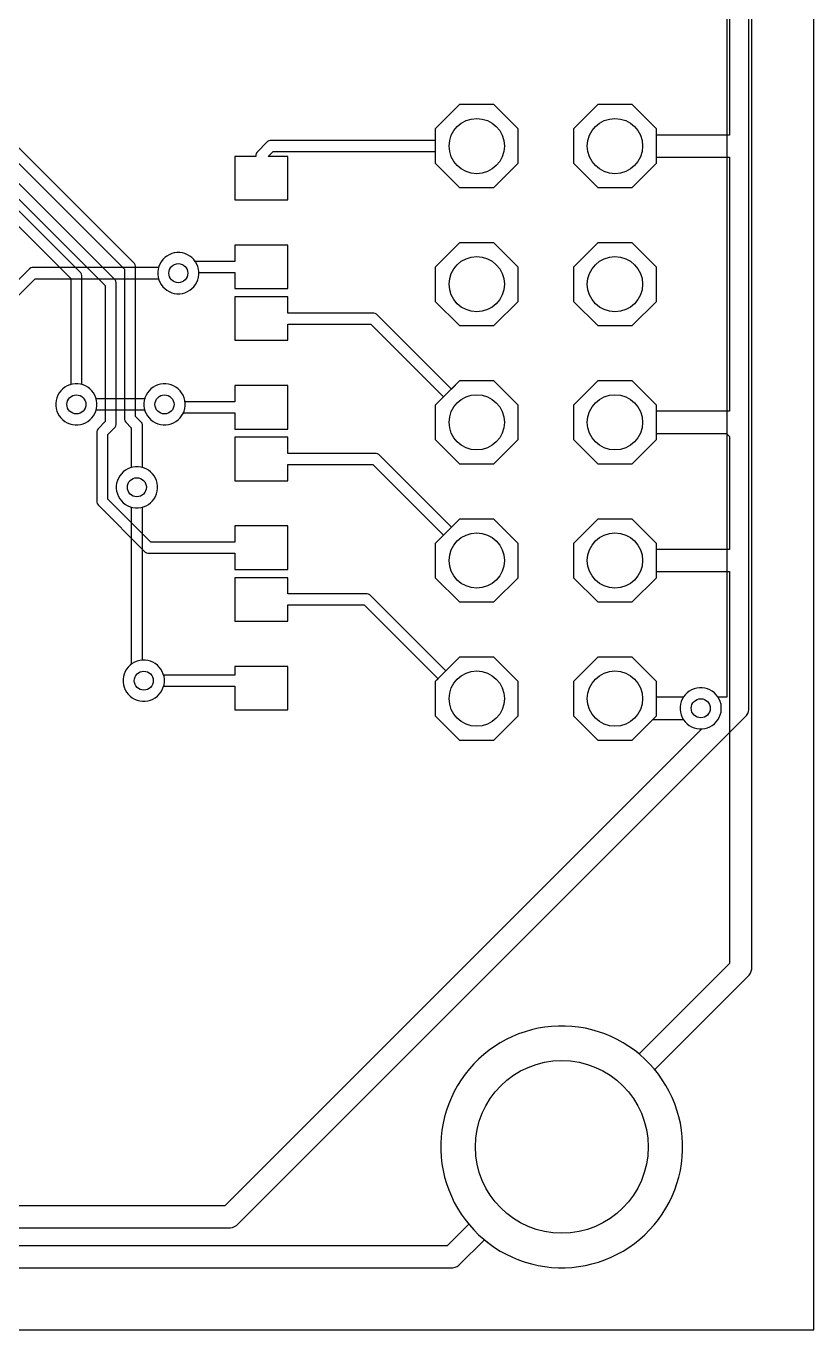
# Model space of a CAD drawing. Header units: millimetres. Extents: x 1.3 to 49.5, y 14 to 62.2.
# Drawn here: x 35.05 to 49.53, y 13.97 to 37.94 of the extents above; entities that cross this region are included whole.
import ezdxf

# ---------------------------------------------------------------- set-up
doc = ezdxf.new("R2010")
doc.units = ezdxf.units.MM

msp = doc.modelspace()

# ---------------------------------------------------------------- linework, layer by layer
at = {"layer": '16_copper'}
for points in [[(29.529, 15.847), (38.803, 15.847), (38.842, 15.855), (38.879, 15.87), (38.913, 15.892), (48.291, 25.27), (48.313, 25.304), (48.328, 25.341), (48.336, 25.38), (48.336, 50.343)], [(47.93, 42.799), (47.93, 25.603), (47.769, 25.603), (47.765, 25.611), (47.735, 25.65), (47.7, 25.685), (47.661, 25.715), (47.618, 25.74), (47.572, 25.759), (47.524, 25.772), (47.475, 25.778), (47.425, 25.778), (47.376, 25.772), (47.328, 25.759), (47.282, 25.74), (47.239, 25.715), (47.2, 25.685), (47.165, 25.65), (47.135, 25.611), (47.11, 25.568), (47.091, 25.522), (47.078, 25.474), (47.072, 25.425), (47.072, 25.375), (47.078, 25.326), (47.091, 25.278), (47.11, 25.232), (47.135, 25.189), (47.165, 25.15), (47.2, 25.115), (47.239, 25.085), (47.282, 25.06), (47.328, 25.041), (47.376, 25.028), (47.425, 25.022), (47.467, 25.022), (38.699, 16.253), (29.529, 16.253)], [(33.334, 31.418), (35.216, 33.299), (37.482, 33.299), (37.487, 33.279), (37.506, 33.233), (37.531, 33.19), (37.561, 33.151), (37.596, 33.116), (37.635, 33.086), (37.678, 33.061), (37.724, 33.042), (37.772, 33.029), (37.821, 33.023), (37.871, 33.023), (37.92, 33.029), (37.968, 33.042), (38.014, 33.061), (38.057, 33.086), (38.096, 33.116), (38.131, 33.151), (38.161, 33.19), (38.186, 33.233), (38.205, 33.279), (38.218, 33.327), (38.224, 33.376), (38.224, 33.426), (38.218, 33.475), (38.205, 33.523), (38.186, 33.569), (38.161, 33.612), (38.131, 33.651), (38.096, 33.686), (38.057, 33.716), (38.014, 33.741), (37.968, 33.76), (37.92, 33.773), (37.871, 33.779), (37.821, 33.779), (37.772, 33.773), (37.724, 33.76), (37.678, 33.741), (37.635, 33.716), (37.596, 33.686), (37.561, 33.651), (37.531, 33.612), (37.506, 33.569), (37.487, 33.523), (37.482, 33.503), (35.161, 33.503), (35.135, 33.496), (35.112, 33.482), (33.23, 31.6)]]:
    msp.add_lwpolyline(points, dxfattribs=at)
for points in [[(44.094, 35.422), (44.094, 36.053), (43.648, 36.5), (43.017, 36.5), (42.57, 36.053), (42.57, 35.422), (43.017, 34.976), (43.648, 34.976)], [(46.634, 35.422), (46.634, 36.053), (46.188, 36.5), (45.557, 36.5), (45.11, 36.053), (45.11, 35.422), (45.557, 34.976), (46.188, 34.976)], [(44.094, 32.882), (44.094, 33.513), (43.648, 33.96), (43.017, 33.96), (42.57, 33.513), (42.57, 32.882), (43.017, 32.436), (43.648, 32.436)], [(46.634, 32.882), (46.634, 33.513), (46.188, 33.96), (45.557, 33.96), (45.11, 33.513), (45.11, 32.882), (45.557, 32.436), (46.188, 32.436)], [(44.094, 30.342), (44.094, 30.973), (43.648, 31.42), (43.017, 31.42), (42.57, 30.973), (42.57, 30.342), (43.017, 29.896), (43.648, 29.896)], [(46.634, 30.342), (46.634, 30.973), (46.188, 31.42), (45.557, 31.42), (45.11, 30.973), (45.11, 30.342), (45.557, 29.896), (46.188, 29.896)], [(36.046, 30.616), (36.094, 30.629), (36.14, 30.648), (36.183, 30.673), (36.222, 30.703), (36.257, 30.738), (36.287, 30.777), (36.312, 30.82), (36.331, 30.866), (36.336, 30.886), (37.228, 30.886), (37.233, 30.866), (37.252, 30.82), (37.277, 30.777), (37.307, 30.738), (37.342, 30.703), (37.381, 30.673), (37.424, 30.648), (37.47, 30.629), (37.518, 30.616), (37.567, 30.61), (37.617, 30.61), (37.666, 30.616), (37.714, 30.629), (37.76, 30.648), (37.803, 30.673), (37.842, 30.703), (37.877, 30.738), (37.907, 30.777), (37.932, 30.82), (37.951, 30.866), (37.964, 30.914), (37.97, 30.963), (37.97, 31.013), (37.964, 31.062), (37.951, 31.11), (37.932, 31.156), (37.907, 31.199), (37.877, 31.238), (37.842, 31.273), (37.803, 31.303), (37.76, 31.328), (37.714, 31.347), (37.666, 31.36), (37.617, 31.366), (37.567, 31.366), (37.518, 31.36), (37.47, 31.347), (37.424, 31.328), (37.381, 31.303), (37.342, 31.273), (37.307, 31.238), (37.277, 31.199), (37.252, 31.156), (37.233, 31.11), (37.228, 31.09), (36.336, 31.09), (36.331, 31.11), (36.312, 31.156), (36.287, 31.199), (36.257, 31.238), (36.222, 31.273), (36.183, 31.303), (36.14, 31.328), (36.094, 31.347), (36.046, 31.36), (35.997, 31.366), (35.947, 31.366), (35.898, 31.36), (35.85, 31.347), (35.804, 31.328), (35.761, 31.303), (35.722, 31.273), (35.687, 31.238), (35.657, 31.199), (35.632, 31.156), (35.613, 31.11), (35.6, 31.062), (35.594, 31.013), (35.594, 30.963), (35.6, 30.914), (35.613, 30.866), (35.632, 30.82), (35.657, 30.777), (35.687, 30.738), (35.722, 30.703), (35.761, 30.673), (35.804, 30.648), (35.85, 30.629), (35.898, 30.616), (35.947, 30.61), (35.997, 30.61)], [(37.285, 25.536), (37.333, 25.549), (37.379, 25.568), (37.422, 25.593), (37.461, 25.623), (37.496, 25.658), (37.526, 25.697), (37.551, 25.74), (37.57, 25.786), (37.583, 25.834), (37.589, 25.883), (37.589, 25.933), (37.583, 25.982), (37.57, 26.03), (37.551, 26.076), (37.526, 26.119), (37.496, 26.158), (37.461, 26.193), (37.422, 26.223), (37.379, 26.248), (37.333, 26.267), (37.285, 26.28), (37.236, 26.286), (37.186, 26.286), (37.186, 26.286), (37.186, 29.1), (37.206, 29.105), (37.252, 29.124), (37.295, 29.149), (37.334, 29.179), (37.369, 29.214), (37.399, 29.253), (37.424, 29.296), (37.443, 29.342), (37.456, 29.39), (37.462, 29.439), (37.462, 29.489), (37.456, 29.538), (37.443, 29.586), (37.424, 29.632), (37.399, 29.675), (37.369, 29.714), (37.334, 29.749), (37.295, 29.779), (37.252, 29.804), (37.206, 29.823), (37.158, 29.836), (37.109, 29.842), (37.059, 29.842), (37.01, 29.836), (36.962, 29.823), (36.916, 29.804), (36.873, 29.779), (36.834, 29.749), (36.799, 29.714), (36.769, 29.675), (36.744, 29.632), (36.725, 29.586), (36.712, 29.538), (36.706, 29.489), (36.706, 29.439), (36.712, 29.39), (36.725, 29.342), (36.744, 29.296), (36.769, 29.253), (36.799, 29.214), (36.834, 29.179), (36.873, 29.149), (36.916, 29.124), (36.962, 29.105), (36.982, 29.1), (36.982, 26.209), (36.961, 26.193), (36.926, 26.158), (36.896, 26.119), (36.871, 26.076), (36.852, 26.03), (36.839, 25.982), (36.833, 25.933), (36.833, 25.883), (36.839, 25.834), (36.852, 25.786), (36.871, 25.74), (36.896, 25.697), (36.926, 25.658), (36.961, 25.623), (37, 25.593), (37.043, 25.568), (37.089, 25.549), (37.137, 25.536), (37.186, 25.53), (37.236, 25.53)], [(44.094, 27.802), (44.094, 28.433), (43.648, 28.88), (43.017, 28.88), (42.57, 28.433), (42.57, 27.802), (43.017, 27.356), (43.648, 27.356)], [(46.634, 27.802), (46.634, 28.433), (46.188, 28.88), (45.557, 28.88), (45.11, 28.433), (45.11, 27.802), (45.557, 27.356), (46.188, 27.356)], [(44.094, 25.262), (44.094, 25.893), (43.648, 26.34), (43.017, 26.34), (42.57, 25.893), (42.57, 25.262), (43.017, 24.816), (43.648, 24.816)], [(46.634, 25.262), (46.634, 25.893), (46.188, 26.34), (45.557, 26.34), (45.11, 25.893), (45.11, 25.262), (45.557, 24.816), (46.188, 24.816)], [(45.081, 15.12), (45.205, 15.134), (45.328, 15.155), (45.45, 15.183), (45.57, 15.217), (45.687, 15.258), (45.803, 15.306), (45.915, 15.36), (46.024, 15.42), (46.13, 15.487), (46.231, 15.559), (46.329, 15.637), (46.422, 15.72), (46.51, 15.808), (46.593, 15.901), (46.671, 15.999), (46.743, 16.1), (46.81, 16.206), (46.87, 16.315), (46.924, 16.427), (46.972, 16.543), (47.013, 16.66), (47.047, 16.78), (47.075, 16.902), (47.096, 17.025), (47.11, 17.149), (47.117, 17.273), (47.117, 17.398), (47.11, 17.522), (47.096, 17.646), (47.075, 17.769), (47.047, 17.891), (47.013, 18.011), (46.972, 18.128), (46.924, 18.244), (46.87, 18.356), (46.81, 18.465), (46.743, 18.571), (46.671, 18.672), (46.593, 18.77), (46.51, 18.863), (46.422, 18.951), (46.329, 19.034), (46.231, 19.112), (46.13, 19.184), (46.024, 19.251), (45.915, 19.311), (45.803, 19.365), (45.687, 19.413), (45.57, 19.454), (45.45, 19.488), (45.328, 19.516), (45.205, 19.537), (45.081, 19.551), (44.957, 19.558), (44.832, 19.558), (44.708, 19.551), (44.584, 19.537), (44.461, 19.516), (44.339, 19.488), (44.219, 19.454), (44.102, 19.413), (43.986, 19.365), (43.874, 19.311), (43.765, 19.251), (43.659, 19.184), (43.558, 19.112), (43.46, 19.034), (43.367, 18.951), (43.279, 18.863), (43.196, 18.77), (43.118, 18.672), (43.046, 18.571), (42.979, 18.465), (42.919, 18.356), (42.865, 18.244), (42.817, 18.128), (42.776, 18.011), (42.742, 17.891), (42.714, 17.769), (42.693, 17.646), (42.679, 17.522), (42.672, 17.398), (42.672, 17.273), (42.679, 17.149), (42.693, 17.025), (42.714, 16.902), (42.742, 16.78), (42.776, 16.66), (42.817, 16.543), (42.865, 16.427), (42.919, 16.315), (42.979, 16.206), (43.046, 16.1), (43.118, 15.999), (43.196, 15.901), (43.279, 15.808), (43.367, 15.72), (43.46, 15.637), (43.558, 15.559), (43.659, 15.487), (43.765, 15.42), (43.874, 15.36), (43.986, 15.306), (44.102, 15.258), (44.219, 15.217), (44.339, 15.183), (44.461, 15.155), (44.584, 15.134), (44.708, 15.12), (44.832, 15.113), (44.957, 15.113)]]:
    msp.add_lwpolyline(points, close=True, dxfattribs=at)
at = {"layer": '1_copper'}
for points in [[(7.826, 15.113), (42.895, 15.113), (42.934, 15.121), (42.971, 15.136), (43.005, 15.158), (43.473, 15.627), (43.558, 15.559), (43.659, 15.487), (43.765, 15.42), (43.874, 15.36), (43.986, 15.306), (44.102, 15.258), (44.219, 15.217), (44.339, 15.183), (44.461, 15.155), (44.584, 15.134), (44.708, 15.12), (44.832, 15.113), (44.957, 15.113), (45.081, 15.12), (45.205, 15.134), (45.328, 15.155), (45.45, 15.183), (45.57, 15.217), (45.687, 15.258), (45.803, 15.306), (45.915, 15.36), (46.024, 15.42), (46.13, 15.487), (46.231, 15.559), (46.329, 15.637), (46.422, 15.72), (46.51, 15.808), (46.593, 15.901), (46.671, 15.999), (46.743, 16.1), (46.81, 16.206), (46.87, 16.315), (46.924, 16.427), (46.972, 16.543), (47.013, 16.66), (47.047, 16.78), (47.075, 16.902), (47.096, 17.025), (47.11, 17.149), (47.117, 17.273), (47.117, 17.398), (47.11, 17.522), (47.096, 17.646), (47.075, 17.769), (47.047, 17.891), (47.013, 18.011), (46.972, 18.128), (46.924, 18.244), (46.87, 18.356), (46.81, 18.465), (46.743, 18.571), (46.671, 18.672), (46.603, 18.757), (48.342, 20.495), (48.364, 20.529), (48.379, 20.566), (48.387, 20.605), (48.387, 57.424)], [(47.981, 50.47), (47.981, 35.941), (46.634, 35.941), (46.634, 36.053), (46.188, 36.5), (45.557, 36.5), (45.11, 36.053), (45.11, 35.422), (45.557, 34.976), (46.188, 34.976), (46.634, 35.422), (46.634, 35.535), (47.981, 35.535), (47.981, 30.861), (46.634, 30.861), (46.634, 30.973), (46.188, 31.42), (45.557, 31.42), (45.11, 30.973), (45.11, 30.342), (45.557, 29.896), (46.188, 29.896), (46.634, 30.342), (46.634, 30.455), (47.922, 30.455), (47.981, 30.396), (47.981, 28.321), (46.634, 28.321), (46.634, 28.433), (46.188, 28.88), (45.557, 28.88), (45.11, 28.433), (45.11, 27.802), (45.557, 27.356), (46.188, 27.356), (46.634, 27.802), (46.634, 27.915), (47.981, 27.915), (47.981, 20.709), (46.316, 19.044), (46.231, 19.112), (46.13, 19.184), (46.024, 19.251), (45.915, 19.311), (45.803, 19.365), (45.687, 19.413), (45.57, 19.454), (45.45, 19.488), (45.328, 19.516), (45.205, 19.537), (45.081, 19.551), (44.957, 19.558), (44.832, 19.558), (44.708, 19.551), (44.584, 19.537), (44.461, 19.516), (44.339, 19.488), (44.219, 19.454), (44.102, 19.413), (43.986, 19.365), (43.874, 19.311), (43.765, 19.251), (43.659, 19.184), (43.558, 19.112), (43.46, 19.034), (43.367, 18.951), (43.279, 18.863), (43.196, 18.77), (43.118, 18.672), (43.046, 18.571), (42.979, 18.465), (42.919, 18.356), (42.865, 18.244), (42.817, 18.128), (42.776, 18.011), (42.742, 17.891), (42.714, 17.769), (42.693, 17.646), (42.679, 17.522), (42.672, 17.398), (42.672, 17.273), (42.679, 17.149), (42.693, 17.025), (42.714, 16.902), (42.742, 16.78), (42.776, 16.66), (42.817, 16.543), (42.865, 16.427), (42.919, 16.315), (42.979, 16.206), (43.046, 16.1), (43.118, 15.999), (43.186, 15.914), (42.791, 15.519), (21.793, 15.519)], [(28.378, 41.953), (36.858, 33.473), (36.858, 30.713), (36.865, 30.687), (36.879, 30.664), (36.982, 30.56), (36.982, 29.828), (36.962, 29.823), (36.916, 29.804), (36.873, 29.779), (36.834, 29.749), (36.799, 29.714), (36.769, 29.675), (36.744, 29.632), (36.725, 29.586), (36.712, 29.538), (36.706, 29.489), (36.706, 29.439), (36.712, 29.39), (36.725, 29.342), (36.744, 29.296), (36.769, 29.253), (36.799, 29.214), (36.834, 29.179), (36.873, 29.149), (36.916, 29.124), (36.962, 29.105), (37.01, 29.092), (37.059, 29.086), (37.109, 29.086), (37.158, 29.092), (37.206, 29.105), (37.252, 29.124), (37.295, 29.149), (37.334, 29.179), (37.369, 29.214), (37.399, 29.253), (37.424, 29.296), (37.443, 29.342), (37.456, 29.39), (37.462, 29.439), (37.462, 29.489), (37.456, 29.538), (37.443, 29.586), (37.424, 29.632), (37.399, 29.675), (37.369, 29.714), (37.334, 29.749), (37.295, 29.779), (37.252, 29.804), (37.206, 29.823), (37.186, 29.828), (37.186, 30.615), (37.179, 30.641), (37.165, 30.664), (37.061, 30.768), (37.061, 33.528), (37.054, 33.554), (37.041, 33.577), (28.561, 42.057)], [(31.831, 37.846), (36.503, 33.175), (36.503, 30.672), (36.37, 30.54), (36.357, 30.517), (36.35, 30.491), (36.35, 29.189), (36.357, 29.163), (36.37, 29.14), (37.238, 28.272), (37.261, 28.259), (37.287, 28.252), (38.883, 28.252), (38.883, 27.954), (39.857, 27.954), (39.857, 28.753), (38.883, 28.753), (38.883, 28.455), (37.343, 28.455), (36.553, 29.244), (36.553, 30.436), (36.686, 30.568), (36.699, 30.591), (36.706, 30.617), (36.706, 33.23), (36.699, 33.256), (36.686, 33.279), (31.936, 38.029)], [(31.684, 37.49), (35.87, 33.304), (35.87, 31.352), (35.85, 31.347), (35.804, 31.328), (35.761, 31.303), (35.722, 31.273), (35.687, 31.238), (35.657, 31.199), (35.632, 31.156), (35.613, 31.11), (35.6, 31.062), (35.594, 31.013), (35.594, 30.963), (35.6, 30.914), (35.613, 30.866), (35.632, 30.82), (35.657, 30.777), (35.687, 30.738), (35.722, 30.703), (35.761, 30.673), (35.804, 30.648), (35.85, 30.629), (35.898, 30.616), (35.947, 30.61), (35.997, 30.61), (36.046, 30.616), (36.094, 30.629), (36.14, 30.648), (36.183, 30.673), (36.222, 30.703), (36.257, 30.738), (36.287, 30.777), (36.312, 30.82), (36.331, 30.866), (36.344, 30.914), (36.35, 30.963), (36.35, 31.013), (36.344, 31.062), (36.331, 31.11), (36.312, 31.156), (36.287, 31.199), (36.257, 31.238), (36.222, 31.273), (36.183, 31.303), (36.14, 31.328), (36.094, 31.347), (36.074, 31.352), (36.074, 33.359), (36.067, 33.385), (36.053, 33.408), (31.788, 37.673)]]:
    msp.add_lwpolyline(points, dxfattribs=at)
for points in [[(39.509, 35.832), (39.485, 35.819), (39.289, 35.622), (39.275, 35.599), (39.268, 35.573), (39.268, 35.546), (38.883, 35.546), (38.883, 34.747), (39.857, 34.747), (39.857, 35.546), (39.5, 35.546), (39.59, 35.636), (42.57, 35.636), (42.57, 35.422), (43.017, 34.976), (43.648, 34.976), (44.094, 35.422), (44.094, 36.053), (43.648, 36.5), (43.017, 36.5), (42.57, 36.053), (42.57, 35.839), (39.534, 35.839)], [(37.92, 33.029), (37.968, 33.042), (38.014, 33.061), (38.057, 33.086), (38.096, 33.116), (38.131, 33.151), (38.161, 33.19), (38.186, 33.233), (38.205, 33.279), (38.218, 33.327), (38.224, 33.376), (38.224, 33.415), (38.883, 33.415), (38.883, 33.117), (39.857, 33.117), (39.857, 33.916), (38.883, 33.916), (38.883, 33.618), (38.156, 33.618), (38.131, 33.651), (38.096, 33.686), (38.057, 33.716), (38.014, 33.741), (37.968, 33.76), (37.92, 33.773), (37.871, 33.779), (37.821, 33.779), (37.772, 33.773), (37.724, 33.76), (37.678, 33.741), (37.635, 33.716), (37.596, 33.686), (37.561, 33.651), (37.531, 33.612), (37.506, 33.569), (37.487, 33.523), (37.474, 33.475), (37.468, 33.426), (37.468, 33.376), (37.474, 33.327), (37.487, 33.279), (37.506, 33.233), (37.531, 33.19), (37.561, 33.151), (37.596, 33.116), (37.635, 33.086), (37.678, 33.061), (37.724, 33.042), (37.772, 33.029), (37.821, 33.023), (37.871, 33.023)], [(44.094, 32.882), (44.094, 33.513), (43.648, 33.96), (43.017, 33.96), (42.57, 33.513), (42.57, 32.882), (43.017, 32.436), (43.648, 32.436)], [(46.634, 32.882), (46.634, 33.513), (46.188, 33.96), (45.557, 33.96), (45.11, 33.513), (45.11, 32.882), (45.557, 32.436), (46.188, 32.436)], [(39.857, 32.965), (38.883, 32.965), (38.883, 32.166), (39.857, 32.166), (39.857, 32.464), (41.383, 32.464), (42.722, 31.125), (42.57, 30.973), (42.57, 30.342), (43.017, 29.896), (43.648, 29.896), (44.094, 30.342), (44.094, 30.973), (43.648, 31.42), (43.017, 31.42), (42.865, 31.268), (41.487, 32.647), (41.464, 32.66), (41.438, 32.667), (39.857, 32.667)], [(39.857, 31.334), (38.883, 31.334), (38.883, 31.036), (37.967, 31.036), (37.964, 31.062), (37.951, 31.11), (37.932, 31.156), (37.907, 31.199), (37.877, 31.238), (37.842, 31.273), (37.803, 31.303), (37.76, 31.328), (37.714, 31.347), (37.666, 31.36), (37.617, 31.366), (37.567, 31.366), (37.518, 31.36), (37.47, 31.347), (37.424, 31.328), (37.381, 31.303), (37.342, 31.273), (37.307, 31.238), (37.277, 31.199), (37.252, 31.156), (37.233, 31.11), (37.22, 31.062), (37.214, 31.013), (37.214, 30.963), (37.22, 30.914), (37.233, 30.866), (37.252, 30.82), (37.277, 30.777), (37.307, 30.738), (37.342, 30.703), (37.381, 30.673), (37.424, 30.648), (37.47, 30.629), (37.518, 30.616), (37.567, 30.61), (37.617, 30.61), (37.666, 30.616), (37.714, 30.629), (37.76, 30.648), (37.803, 30.673), (37.842, 30.703), (37.877, 30.738), (37.907, 30.777), (37.932, 30.82), (37.937, 30.833), (38.883, 30.833), (38.883, 30.535), (39.857, 30.535)], [(41.506, 30.078), (41.48, 30.085), (39.857, 30.085), (39.857, 30.383), (38.883, 30.383), (38.883, 29.584), (39.857, 29.584), (39.857, 29.882), (41.424, 29.882), (42.722, 28.585), (42.57, 28.433), (42.57, 27.802), (43.017, 27.356), (43.648, 27.356), (44.094, 27.802), (44.094, 28.433), (43.648, 28.88), (43.017, 28.88), (42.865, 28.728), (41.529, 30.065)], [(41.344, 27.497), (41.318, 27.504), (39.857, 27.504), (39.857, 27.802), (38.883, 27.802), (38.883, 27.003), (39.857, 27.003), (39.857, 27.301), (41.263, 27.301), (42.62, 25.943), (42.57, 25.893), (42.57, 25.262), (43.017, 24.816), (43.648, 24.816), (44.094, 25.262), (44.094, 25.893), (43.648, 26.34), (43.017, 26.34), (42.764, 26.087), (41.367, 27.484)], [(39.857, 26.171), (38.883, 26.171), (38.883, 26.01), (37.575, 26.01), (37.57, 26.03), (37.551, 26.076), (37.526, 26.119), (37.496, 26.158), (37.461, 26.193), (37.422, 26.223), (37.379, 26.248), (37.333, 26.267), (37.285, 26.28), (37.236, 26.286), (37.186, 26.286), (37.137, 26.28), (37.089, 26.267), (37.043, 26.248), (37, 26.223), (36.961, 26.193), (36.926, 26.158), (36.896, 26.119), (36.871, 26.076), (36.852, 26.03), (36.839, 25.982), (36.833, 25.933), (36.833, 25.883), (36.839, 25.834), (36.852, 25.786), (36.871, 25.74), (36.896, 25.697), (36.926, 25.658), (36.961, 25.623), (37, 25.593), (37.043, 25.568), (37.089, 25.549), (37.137, 25.536), (37.186, 25.53), (37.236, 25.53), (37.285, 25.536), (37.333, 25.549), (37.379, 25.568), (37.422, 25.593), (37.461, 25.623), (37.496, 25.658), (37.526, 25.697), (37.551, 25.74), (37.57, 25.786), (37.575, 25.806), (38.883, 25.806), (38.883, 25.372), (39.857, 25.372)], [(46.569, 25.197), (47.131, 25.197), (47.135, 25.189), (47.165, 25.15), (47.2, 25.115), (47.239, 25.085), (47.282, 25.06), (47.328, 25.041), (47.376, 25.028), (47.425, 25.022), (47.475, 25.022), (47.524, 25.028), (47.572, 25.041), (47.618, 25.06), (47.661, 25.085), (47.7, 25.115), (47.735, 25.15), (47.765, 25.189), (47.79, 25.232), (47.809, 25.278), (47.822, 25.326), (47.828, 25.375), (47.828, 25.425), (47.822, 25.474), (47.809, 25.522), (47.79, 25.568), (47.765, 25.611), (47.735, 25.65), (47.7, 25.685), (47.661, 25.715), (47.618, 25.74), (47.572, 25.759), (47.524, 25.772), (47.475, 25.778), (47.425, 25.778), (47.376, 25.772), (47.328, 25.759), (47.282, 25.74), (47.239, 25.715), (47.2, 25.685), (47.165, 25.65), (47.135, 25.611), (47.131, 25.603), (46.634, 25.603), (46.634, 25.893), (46.188, 26.34), (45.557, 26.34), (45.11, 25.893), (45.11, 25.262), (45.557, 24.816), (46.188, 24.816)]]:
    msp.add_lwpolyline(points, close=True, dxfattribs=at)
at = {"layer": 'drills_PTH'}
for centre, radius in [((43.332, 35.738), 0.508), ((45.872, 35.738), 0.508), ((43.332, 33.198), 0.508), ((45.872, 33.198), 0.508), ((43.332, 30.658), 0.508), ((45.872, 30.658), 0.508), ((43.332, 28.118), 0.508), ((45.872, 28.118), 0.508), ((43.332, 25.578), 0.508), ((45.872, 25.578), 0.508), ((44.895, 17.335), 1.588)]:
    msp.add_circle(centre, radius, dxfattribs=at)
at = {"layer": 'drills_via_1_16'}
for centre in [(37.846, 33.401), (35.972, 30.988), (37.592, 30.988), (37.084, 29.464), (37.211, 25.908), (47.45, 25.4)]:
    msp.add_circle(centre, 0.175, dxfattribs=at)
at = {"layer": 'outline'}
msp.add_lwpolyline([(1.27, 13.97), (49.53, 13.97), (49.53, 62.23), (1.27, 62.23), (1.27, 13.97)], close=True, dxfattribs=at)

doc.saveas('drawing.dxf')
